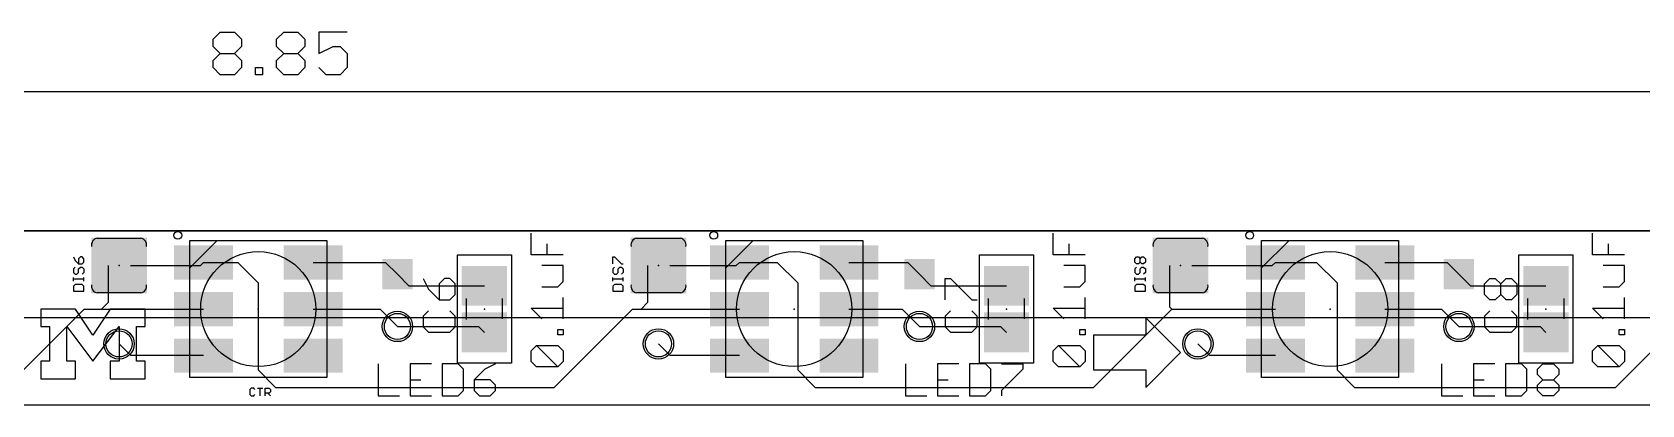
# Model space of a CAD drawing. Extents: x -0.34 to 8.85, y -0.2 to 0.55.
# Drawn here: x 4.075 to 6.388, y 0 to 0.535 of the extents above; entities that cross this region are included whole.
import ezdxf

# ---------------------------------------------------------------- set-up
doc = ezdxf.new("R2010")
doc.units = 0
for name, color, linetype in [('1', 22, 'CONTINUOUS'), ('16', 175, 'CONTINUOUS'), ('18', 82, 'CONTINUOUS'), ('19', 53, 'CONTINUOUS'), ('20', 7, 'CONTINUOUS'), ('21', 253, 'CONTINUOUS'), ('23', 7, 'CONTINUOUS'), ('25', 253, 'CONTINUOUS'), ('27', 253, 'CONTINUOUS'), ('29', 253, 'CONTINUOUS'), ('31', 253, 'CONTINUOUS'), ('39', 22, 'CONTINUOUS'), ('51', 253, 'CONTINUOUS')]:
    doc.layers.add(name, color=color, linetype=linetype)

# ---------------------------------------------------------------- blocks, each defined once
blk = doc.blocks.new('RECT')
blk.add_solid([(-0.5, -0.5), (0.5, -0.5), (-0.5, 0.5), (0.5, 0.5)])
blk = doc.blocks.new('SQUAREV')
blk.add_solid([(-0.5, -0.5), (0.5, -0.5), (-0.5, 0.5), (0.5, 0.5)])
blk = doc.blocks.new('ROUNDV')
blk.add_circle((0, 0), 0.5)

msp = doc.modelspace()

# ---------------------------------------------------------------- linework, layer by layer
at = {"layer": '1'}
for p, q in [((4.184217, 0.2), (4.184217, 0.146717)), ((4.216248, 0.2), (4.316831, 0.2)), ((4.316831, 0.2), (4.32126, 0.204429)), ((4.32126, 0.204429), (4.370571, 0.204429)), ((4.370571, 0.204429), (4.4, 0.175)), ((4.47874, 0.204429), (4.583071, 0.204429)), ((4.583071, 0.204429), (4.6, 0.1875)), ((4.6, 0.1875), (4.616535, 0.170965)), ((4.959217, 0.2), (4.959217, 0.146717)), ((4.991248, 0.2), (5.086831, 0.2)), ((5.086831, 0.2), (5.09126, 0.204429)), ((5.09126, 0.204429), (5.145571, 0.204429)), ((5.145571, 0.204429), (5.175, 0.175)), ((5.24874, 0.204429), (5.333071, 0.204429)), ((5.333071, 0.204429), (5.35, 0.1875)), ((5.35, 0.1875), (5.366535, 0.170965)), ((5.709217, 0.2), (5.709217, 0.140783)), ((5.741248, 0.2), (5.856831, 0.2)), ((5.856831, 0.2), (5.86126, 0.204429)), ((5.86126, 0.204429), (5.920571, 0.204429)), ((5.920571, 0.204429), (5.95, 0.175)), ((6.01874, 0.204429), (6.108071, 0.204429)), ((6.108071, 0.204429), (6.125, 0.1875)), ((6.125, 0.1875), (6.141535, 0.170965)), ((4.4, 0.175), (4.4, 0.05)), ((4.616535, 0.170965), (4.725, 0.170965)), ((5.175, 0.175), (5.175, 0.05)), ((5.366535, 0.170965), (5.475, 0.170965)), ((5.95, 0.175), (5.95, 0.05)), ((6.141535, 0.170965), (6.25, 0.170965)), ((4.184217, 0.146717), (4.175, 0.1375)), ((4.959217, 0.146717), (4.95, 0.1375)), ((5.709217, 0.140783), (5.7125, 0.1375)), ((4.0375, 0.025), (4.15, 0.1375)), ((4.15, 0.1375), (4.175, 0.1375)), ((4.175, 0.1375), (4.32126, 0.1375)), ((4.47874, 0.1375), (4.575, 0.1375)), ((4.575, 0.1375), (4.6, 0.1125)), ((4.825, 0.025), (4.9375, 0.1375)), ((4.9375, 0.1375), (4.95, 0.1375)), ((4.95, 0.1375), (5.09126, 0.1375)), ((5.24874, 0.1375), (5.325, 0.1375)), ((5.325, 0.1375), (5.35, 0.1125)), ((5.6, 0.025), (5.7125, 0.1375)), ((5.7125, 0.1375), (5.86126, 0.1375)), ((6.01874, 0.1375), (6.1, 0.1375)), ((6.1, 0.1375), (6.125, 0.1125)), ((6.35, 0.025), (6.4625, 0.1375)), ((4.6, 0.1125), (4.716535, 0.1125)), ((4.716535, 0.1125), (4.725, 0.104035)), ((5.35, 0.1125), (5.466535, 0.1125)), ((5.466535, 0.1125), (5.475, 0.104035)), ((6.125, 0.1125), (6.241535, 0.1125)), ((6.241535, 0.1125), (6.25, 0.104035)), ((4.216929, 0.070571), (4.2, 0.0875)), ((4.32126, 0.070571), (4.216929, 0.070571)), ((4.991929, 0.070571), (4.975, 0.0875)), ((5.09126, 0.070571), (4.991929, 0.070571)), ((5.766929, 0.070571), (5.75, 0.0875)), ((5.86126, 0.070571), (5.766929, 0.070571)), ((4.4, 0.05), (4.425, 0.025)), ((5.175, 0.05), (5.2, 0.025)), ((5.95, 0.05), (5.975, 0.025)), ((4.425, 0.025), (4.825, 0.025)), ((5.2, 0.025), (5.6, 0.025)), ((5.975, 0.025), (6.35, 0.025))]:
    msp.add_line(p, q, dxfattribs=at)
at = {"layer": '16'}
for p, q in [((0, 0.25), (8.85, 0.25)), ((8.85, 0.125), (0, 0.125)), ((8.85, 0.125), (0, 0.125)), ((0, 0), (8.85, 0))]:
    msp.add_line(p, q, dxfattribs=at)
at = {"layer": '19'}
for p, q in [((4.335254, 0.524995), (4.34543, 0.53517)), ((4.34543, 0.53517), (4.36578, 0.53517)), ((4.36578, 0.53517), (4.375956, 0.524995)), ((4.426412, 0.524995), (4.436587, 0.53517)), ((4.436587, 0.53517), (4.456938, 0.53517)), ((4.456938, 0.53517), (4.467114, 0.524995)), ((4.527885, 0.53517), (4.487184, 0.53517)), ((4.487184, 0.53517), (4.487184, 0.504644)), ((4.335254, 0.51482), (4.335254, 0.524995)), ((4.34543, 0.504644), (4.335254, 0.51482)), ((4.375956, 0.51482), (4.36578, 0.504644)), ((4.375956, 0.524995), (4.375956, 0.51482)), ((4.426412, 0.51482), (4.426412, 0.524995)), ((4.436587, 0.504644), (4.426412, 0.51482)), ((4.467114, 0.51482), (4.456938, 0.504644)), ((4.467114, 0.524995), (4.467114, 0.51482)), ((4.487184, 0.504644), (4.507535, 0.51482)), ((4.507535, 0.51482), (4.51771, 0.51482)), ((4.51771, 0.51482), (4.527885, 0.504644)), ((4.335254, 0.494469), (4.34543, 0.504644)), ((4.335254, 0.484293), (4.335254, 0.494469)), ((4.34543, 0.504644), (4.36578, 0.504644)), ((4.36578, 0.504644), (4.375956, 0.494469)), ((4.375956, 0.494469), (4.375956, 0.484293)), ((4.426412, 0.494469), (4.436587, 0.504644)), ((4.426412, 0.484293), (4.426412, 0.494469)), ((4.436587, 0.504644), (4.456938, 0.504644)), ((4.456938, 0.504644), (4.467114, 0.494469)), ((4.467114, 0.494469), (4.467114, 0.484293)), ((4.527885, 0.504644), (4.527885, 0.484293)), ((4.34543, 0.474118), (4.335254, 0.484293)), ((4.36578, 0.474118), (4.34543, 0.474118)), ((4.375956, 0.484293), (4.36578, 0.474118)), ((4.396026, 0.474118), (4.396026, 0.484293)), ((4.396026, 0.484293), (4.406202, 0.484293)), ((4.406202, 0.474118), (4.396026, 0.474118)), ((4.406202, 0.484293), (4.406202, 0.474118)), ((4.436587, 0.474118), (4.426412, 0.484293)), ((4.456938, 0.474118), (4.436587, 0.474118)), ((4.467114, 0.484293), (4.456938, 0.474118)), ((4.497359, 0.474118), (4.487184, 0.484293)), ((4.51771, 0.474118), (4.497359, 0.474118)), ((4.527885, 0.484293), (4.51771, 0.474118)), ((0, 0.45), (8.85, 0.45))]:
    msp.add_line(p, q, dxfattribs=at)
at = {"layer": '20'}
for p, q in [((8.8, 0.25), (0.05, 0.25)), ((0.05, 0), (8.8, 0))]:
    msp.add_line(p, q, dxfattribs=at)
at = {"layer": '21'}
for p, q in [((4.168504, 0.23937), (4.231496, 0.23937)), ((4.301575, 0.196555), (4.301575, 0.235925)), ((4.301575, 0.235925), (4.340945, 0.235925)), ((4.340945, 0.235925), (4.301575, 0.196555)), ((4.340945, 0.235925), (4.498425, 0.235925)), ((4.498425, 0.235925), (4.498425, 0.039075)), ((4.943504, 0.23937), (5.006496, 0.23937)), ((5.071575, 0.196555), (5.071575, 0.235925)), ((5.071575, 0.235925), (5.110945, 0.235925)), ((5.110945, 0.235925), (5.071575, 0.196555)), ((5.110945, 0.235925), (5.268425, 0.235925)), ((5.268425, 0.235925), (5.268425, 0.039075)), ((5.693504, 0.23937), (5.756496, 0.23937)), ((5.841575, 0.196555), (5.841575, 0.235925)), ((5.841575, 0.235925), (5.880945, 0.235925)), ((5.880945, 0.235925), (5.841575, 0.196555)), ((5.880945, 0.235925), (6.038425, 0.235925)), ((6.038425, 0.235925), (6.038425, 0.039075)), ((4.301575, 0.039075), (4.301575, 0.196555)), ((5.071575, 0.039075), (5.071575, 0.196555)), ((5.841575, 0.039075), (5.841575, 0.196555)), ((4.231496, 0.16063), (4.168504, 0.16063)), ((5.006496, 0.16063), (4.943504, 0.16063)), ((5.756496, 0.16063), (5.693504, 0.16063)), ((4.498425, 0.039075), (4.301575, 0.039075)), ((5.268425, 0.039075), (5.071575, 0.039075)), ((6.038425, 0.039075), (5.841575, 0.039075))]:
    msp.add_line(p, q, dxfattribs=at)
for centre, radius in [((4.284488, 0.243327), 0.005567), ((5.054488, 0.243327), 0.005567), ((5.824488, 0.243327), 0.005567), ((4.4, 0.1375), 0.082677), ((5.17, 0.1375), 0.082677), ((5.94, 0.1375), 0.082677)]:
    msp.add_circle(centre, radius, dxfattribs=at)
for centre, radius, start, end in [((4.170469, 0.22953), 0.010034, 101.290827, 191.329037), ((4.229535, 0.229533), 0.010031, 348.651845, 78.72829), ((4.945469, 0.22953), 0.010034, 101.290827, 191.329037), ((5.004535, 0.229533), 0.010031, 348.651845, 78.72829), ((5.695469, 0.22953), 0.010034, 101.290827, 191.329037), ((5.754535, 0.229533), 0.010031, 348.651845, 78.72829), ((4.170469, 0.17047), 0.010034, 168.670963, 258.709173), ((4.229531, 0.17047), 0.010034, 281.290827, 11.329037), ((4.945469, 0.17047), 0.010034, 168.670963, 258.709173), ((5.004531, 0.17047), 0.010034, 281.290827, 11.329037), ((5.695469, 0.17047), 0.010034, 168.670963, 258.709173), ((5.754531, 0.17047), 0.010034, 281.290827, 11.329037)]:
    msp.add_arc(centre, radius, start, end, dxfattribs=at)
at = {"layer": '23'}
for p in [(4.2, 0.2), (4.975, 0.2), (5.725, 0.2), (4.4, 0.1375), (4.725, 0.1375), (5.17, 0.1375), (5.475, 0.1375), (5.94, 0.1375), (6.25, 0.1375)]:
    msp.add_point(p, dxfattribs=at)
at = {"layer": '25'}
for p, q in [((4.134487, 0.212295), (4.136989, 0.207291)), ((4.144496, 0.212295), (4.141994, 0.209793)), ((4.141994, 0.209793), (4.141994, 0.202287)), ((4.146998, 0.212295), (4.144496, 0.212295)), ((4.1495, 0.209793), (4.146998, 0.212295)), ((4.1495, 0.204789), (4.1495, 0.209793)), ((4.909487, 0.202287), (4.909487, 0.212295)), ((4.909487, 0.212295), (4.911989, 0.212295)), ((4.911989, 0.212295), (4.921998, 0.202287)), ((5.659487, 0.209793), (5.661989, 0.212295)), ((5.659487, 0.204789), (5.659487, 0.209793)), ((5.661989, 0.212295), (5.664492, 0.212295)), ((5.664492, 0.212295), (5.666994, 0.209793)), ((5.666994, 0.209793), (5.669496, 0.212295)), ((5.666994, 0.204789), (5.666994, 0.209793)), ((5.669496, 0.212295), (5.671998, 0.212295)), ((5.671998, 0.212295), (5.6745, 0.209793)), ((5.6745, 0.209793), (5.6745, 0.204789)), ((4.136989, 0.197563), (4.134487, 0.195061)), ((4.134487, 0.195061), (4.134487, 0.190056)), ((4.134487, 0.190056), (4.136989, 0.187554)), ((4.136989, 0.207291), (4.141994, 0.202287)), ((4.136989, 0.187554), (4.139492, 0.187554)), ((4.139492, 0.187554), (4.141994, 0.190056)), ((4.141994, 0.202287), (4.146998, 0.202287)), ((4.141994, 0.195061), (4.144496, 0.197563)), ((4.141994, 0.190056), (4.141994, 0.195061)), ((4.144496, 0.197563), (4.146998, 0.197563)), ((4.146998, 0.202287), (4.1495, 0.204789)), ((4.146998, 0.197563), (4.1495, 0.195061)), ((4.1495, 0.190056), (4.146998, 0.187554)), ((4.1495, 0.195061), (4.1495, 0.190056)), ((4.911989, 0.197563), (4.909487, 0.195061)), ((4.909487, 0.195061), (4.909487, 0.190056)), ((4.909487, 0.190056), (4.911989, 0.187554)), ((4.911989, 0.187554), (4.914492, 0.187554)), ((4.914492, 0.187554), (4.916994, 0.190056)), ((4.916994, 0.195061), (4.919496, 0.197563)), ((4.916994, 0.190056), (4.916994, 0.195061)), ((4.919496, 0.197563), (4.921998, 0.197563)), ((4.921998, 0.202287), (4.9245, 0.202287)), ((4.921998, 0.197563), (4.9245, 0.195061)), ((4.9245, 0.190056), (4.921998, 0.187554)), ((4.9245, 0.195061), (4.9245, 0.190056)), ((5.661989, 0.202287), (5.659487, 0.204789)), ((5.661989, 0.197563), (5.659487, 0.195061)), ((5.659487, 0.195061), (5.659487, 0.190056)), ((5.659487, 0.190056), (5.661989, 0.187554)), ((5.664492, 0.202287), (5.661989, 0.202287)), ((5.661989, 0.187554), (5.664492, 0.187554)), ((5.666994, 0.204789), (5.664492, 0.202287)), ((5.664492, 0.187554), (5.666994, 0.190056)), ((5.669496, 0.202287), (5.666994, 0.204789)), ((5.666994, 0.195061), (5.669496, 0.197563)), ((5.666994, 0.190056), (5.666994, 0.195061)), ((5.671998, 0.202287), (5.669496, 0.202287)), ((5.669496, 0.197563), (5.671998, 0.197563)), ((5.6745, 0.204789), (5.671998, 0.202287)), ((5.671998, 0.197563), (5.6745, 0.195061)), ((5.6745, 0.190056), (5.671998, 0.187554)), ((5.6745, 0.195061), (5.6745, 0.190056)), ((4.134487, 0.177733), (4.134487, 0.182737)), ((4.1495, 0.180235), (4.134487, 0.180235)), ((4.136989, 0.173008), (4.134487, 0.170506)), ((4.134487, 0.170506), (4.134487, 0.163)), ((4.134487, 0.163), (4.1495, 0.163)), ((4.146998, 0.173008), (4.136989, 0.173008)), ((4.1495, 0.170506), (4.146998, 0.173008)), ((4.1495, 0.177733), (4.1495, 0.182737)), ((4.1495, 0.163), (4.1495, 0.170506)), ((4.636961, 0.181232), (4.644634, 0.165886)), ((4.644634, 0.165886), (4.65998, 0.150539)), ((4.667654, 0.181232), (4.65998, 0.173559)), ((4.65998, 0.173559), (4.65998, 0.150539)), ((4.675327, 0.181232), (4.667654, 0.181232)), ((4.683, 0.173559), (4.675327, 0.181232)), ((4.683, 0.158212), (4.683, 0.173559)), ((4.909487, 0.177733), (4.909487, 0.182737)), ((4.9245, 0.180235), (4.909487, 0.180235)), ((4.911989, 0.173008), (4.909487, 0.170506)), ((4.909487, 0.170506), (4.909487, 0.163)), ((4.909487, 0.163), (4.9245, 0.163)), ((4.921998, 0.173008), (4.911989, 0.173008)), ((4.9245, 0.170506), (4.921998, 0.173008)), ((4.9245, 0.177733), (4.9245, 0.182737)), ((4.9245, 0.163), (4.9245, 0.170506)), ((5.386961, 0.150539), (5.386961, 0.181232)), ((5.386961, 0.181232), (5.394634, 0.181232)), ((5.394634, 0.181232), (5.425327, 0.150539)), ((5.659487, 0.177733), (5.659487, 0.182737)), ((5.6745, 0.180235), (5.659487, 0.180235)), ((5.661989, 0.173008), (5.659487, 0.170506)), ((5.659487, 0.170506), (5.659487, 0.163)), ((5.659487, 0.163), (5.6745, 0.163)), ((5.671998, 0.173008), (5.661989, 0.173008)), ((5.6745, 0.170506), (5.671998, 0.173008)), ((5.6745, 0.177733), (5.6745, 0.182737)), ((5.6745, 0.163), (5.6745, 0.170506)), ((6.161961, 0.173559), (6.169634, 0.181232)), ((6.161961, 0.158212), (6.161961, 0.173559)), ((6.169634, 0.181232), (6.177307, 0.181232)), ((6.177307, 0.181232), (6.18498, 0.173559)), ((6.18498, 0.173559), (6.192654, 0.181232)), ((6.18498, 0.158212), (6.18498, 0.173559)), ((6.192654, 0.181232), (6.200327, 0.181232)), ((6.200327, 0.181232), (6.208, 0.173559)), ((6.208, 0.173559), (6.208, 0.158212)), ((4.65998, 0.150539), (4.675327, 0.150539)), ((4.675327, 0.150539), (4.683, 0.158212)), ((5.425327, 0.150539), (5.433, 0.150539)), ((6.169634, 0.150539), (6.161961, 0.158212)), ((6.177307, 0.150539), (6.169634, 0.150539)), ((6.18498, 0.158212), (6.177307, 0.150539)), ((6.192654, 0.150539), (6.18498, 0.158212)), ((6.200327, 0.150539), (6.192654, 0.150539)), ((6.208, 0.158212), (6.200327, 0.150539)), ((4.1375, 0.1375), (4.0875, 0.1375)), ((4.0875, 0.1375), (4.0875, 0.1125)), ((4.1375, 0.1375), (4.0875, 0.1375)), ((4.0875, 0.1375), (4.0875, 0.1125)), ((4.1625, 0.1), (4.1375, 0.1375)), ((4.1625, 0.1), (4.1375, 0.1375)), ((4.1875, 0.1375), (4.1625, 0.1)), ((4.1875, 0.1375), (4.1625, 0.1)), ((4.2375, 0.1375), (4.1875, 0.1375)), ((4.2375, 0.1375), (4.1875, 0.1375)), ((4.2375, 0.1125), (4.2375, 0.1375)), ((4.2375, 0.1125), (4.2375, 0.1375)), ((4.644634, 0.135193), (4.636961, 0.12752)), ((4.636961, 0.12752), (4.636961, 0.112173)), ((4.683, 0.12752), (4.675327, 0.135193)), ((4.683, 0.112173), (4.683, 0.12752)), ((5.394634, 0.135193), (5.386961, 0.12752)), ((5.386961, 0.12752), (5.386961, 0.112173)), ((5.433, 0.12752), (5.425327, 0.135193)), ((5.433, 0.112173), (5.433, 0.12752)), ((5.725, 0.075), (5.675, 0.125)), ((5.675, 0.125), (5.675, 0.1)), ((6.169634, 0.135193), (6.161961, 0.12752)), ((6.161961, 0.12752), (6.161961, 0.112173)), ((6.208, 0.12752), (6.200327, 0.135193)), ((6.208, 0.112173), (6.208, 0.12752)), ((4.0875, 0.1125), (4.1, 0.1125)), ((4.0875, 0.1125), (4.1, 0.1125)), ((4.1, 0.1125), (4.1, 0.0625)), ((4.1, 0.1125), (4.1, 0.0625)), ((4.125, 0.0625), (4.125, 0.1125)), ((4.125, 0.1125), (4.1625, 0.0625)), ((4.125, 0.0625), (4.125, 0.1125)), ((4.125, 0.1125), (4.1625, 0.0625)), ((4.1625, 0.0625), (4.2, 0.1125)), ((4.1625, 0.0625), (4.2, 0.1125)), ((4.2, 0.1125), (4.2, 0.0625)), ((4.2, 0.1125), (4.2, 0.0625)), ((4.225, 0.0625), (4.225, 0.1125)), ((4.225, 0.1125), (4.2375, 0.1125)), ((4.225, 0.0625), (4.225, 0.1125)), ((4.225, 0.1125), (4.2375, 0.1125)), ((4.636961, 0.112173), (4.644634, 0.1045)), ((4.644634, 0.1045), (4.675327, 0.1045)), ((4.675327, 0.1045), (4.683, 0.112173)), ((5.386961, 0.112173), (5.394634, 0.1045)), ((5.394634, 0.1045), (5.425327, 0.1045)), ((5.425327, 0.1045), (5.433, 0.112173)), ((5.6, 0.1), (5.6, 0.05)), ((5.675, 0.1), (5.6, 0.1)), ((6.161961, 0.112173), (6.169634, 0.1045)), ((6.169634, 0.1045), (6.200327, 0.1045)), ((6.200327, 0.1045), (6.208, 0.112173)), ((5.675, 0.025), (5.725, 0.075)), ((4.1, 0.0625), (4.0875, 0.0625)), ((4.0875, 0.0625), (4.0875, 0.0375)), ((4.1, 0.0625), (4.0875, 0.0625)), ((4.0875, 0.0625), (4.0875, 0.0375)), ((4.1375, 0.0625), (4.125, 0.0625)), ((4.1375, 0.0625), (4.125, 0.0625)), ((4.1375, 0.0375), (4.1375, 0.0625)), ((4.1375, 0.0375), (4.1375, 0.0625)), ((4.2, 0.0625), (4.1875, 0.0625)), ((4.1875, 0.0625), (4.1875, 0.0375)), ((4.2, 0.0625), (4.1875, 0.0625)), ((4.1875, 0.0625), (4.1875, 0.0375)), ((4.2375, 0.0625), (4.225, 0.0625)), ((4.2375, 0.0625), (4.225, 0.0625)), ((4.2375, 0.0375), (4.2375, 0.0625)), ((4.2375, 0.0375), (4.2375, 0.0625)), ((4.572272, 0.058866), (4.572272, 0.012827)), ((4.649004, 0.058866), (4.618311, 0.058866)), ((4.618311, 0.058866), (4.618311, 0.012827)), ((4.66435, 0.058866), (4.66435, 0.012827)), ((4.68737, 0.058866), (4.66435, 0.058866)), ((4.695043, 0.051193), (4.68737, 0.058866)), ((4.695043, 0.0205), (4.695043, 0.051193)), ((4.725736, 0.051193), (4.71039, 0.035846)), ((4.741082, 0.058866), (4.725736, 0.051193)), ((5.329772, 0.058866), (5.329772, 0.012827)), ((5.406504, 0.058866), (5.375811, 0.058866)), ((5.375811, 0.058866), (5.375811, 0.012827)), ((5.42185, 0.058866), (5.42185, 0.012827)), ((5.44487, 0.058866), (5.42185, 0.058866)), ((5.452543, 0.051193), (5.44487, 0.058866)), ((5.452543, 0.0205), (5.452543, 0.051193)), ((5.46789, 0.058866), (5.498582, 0.058866)), ((5.498582, 0.051193), (5.46789, 0.0205)), ((5.498582, 0.058866), (5.498582, 0.051193)), ((5.6, 0.05), (5.675, 0.05)), ((5.675, 0.05), (5.675, 0.025)), ((6.099772, 0.058866), (6.099772, 0.012827)), ((6.176504, 0.058866), (6.145811, 0.058866)), ((6.145811, 0.058866), (6.145811, 0.012827)), ((6.19185, 0.058866), (6.19185, 0.012827)), ((6.21487, 0.058866), (6.19185, 0.058866)), ((6.222543, 0.051193), (6.21487, 0.058866)), ((6.222543, 0.0205), (6.222543, 0.051193)), ((6.23789, 0.051193), (6.245563, 0.058866)), ((6.23789, 0.04352), (6.23789, 0.051193)), ((6.245563, 0.058866), (6.260909, 0.058866)), ((6.260909, 0.058866), (6.268582, 0.051193)), ((6.268582, 0.051193), (6.268582, 0.04352)), ((4.0875, 0.0375), (4.1375, 0.0375)), ((4.0875, 0.0375), (4.1375, 0.0375)), ((4.1875, 0.0375), (4.2375, 0.0375)), ((4.1875, 0.0375), (4.2375, 0.0375)), ((4.389835, 0.024009), (4.388, 0.022174)), ((4.393505, 0.024009), (4.389835, 0.024009)), ((4.39534, 0.022174), (4.393505, 0.024009)), ((4.399049, 0.024009), (4.406389, 0.024009)), ((4.402719, 0.013), (4.402719, 0.024009)), ((4.410099, 0.013), (4.410099, 0.024009)), ((4.410099, 0.024009), (4.415603, 0.024009)), ((4.415603, 0.024009), (4.417438, 0.022174)), ((4.618311, 0.035846), (4.633657, 0.035846)), ((4.71039, 0.035846), (4.71039, 0.0205)), ((4.733409, 0.035846), (4.71039, 0.035846)), ((4.741082, 0.028173), (4.733409, 0.035846)), ((4.741082, 0.0205), (4.741082, 0.028173)), ((5.375811, 0.035846), (5.391157, 0.035846)), ((6.145811, 0.035846), (6.161157, 0.035846)), ((6.245563, 0.035846), (6.23789, 0.04352)), ((6.23789, 0.028173), (6.245563, 0.035846)), ((6.23789, 0.0205), (6.23789, 0.028173)), ((6.245563, 0.035846), (6.260909, 0.035846)), ((6.268582, 0.04352), (6.260909, 0.035846)), ((6.260909, 0.035846), (6.268582, 0.028173)), ((6.268582, 0.028173), (6.268582, 0.0205)), ((4.388, 0.022174), (4.388, 0.014835)), ((4.388, 0.014835), (4.389835, 0.013)), ((4.389835, 0.013), (4.393505, 0.013)), ((4.393505, 0.013), (4.39534, 0.014835)), ((4.415603, 0.01667), (4.410099, 0.01667)), ((4.413768, 0.01667), (4.417438, 0.013)), ((4.417438, 0.018505), (4.415603, 0.01667)), ((4.417438, 0.022174), (4.417438, 0.018505)), ((4.572272, 0.012827), (4.602965, 0.012827)), ((4.618311, 0.012827), (4.649004, 0.012827)), ((4.66435, 0.012827), (4.68737, 0.012827)), ((4.68737, 0.012827), (4.695043, 0.0205)), ((4.71039, 0.0205), (4.718063, 0.012827)), ((4.718063, 0.012827), (4.733409, 0.012827)), ((4.733409, 0.012827), (4.741082, 0.0205)), ((5.329772, 0.012827), (5.360465, 0.012827)), ((5.375811, 0.012827), (5.406504, 0.012827)), ((5.42185, 0.012827), (5.44487, 0.012827)), ((5.44487, 0.012827), (5.452543, 0.0205)), ((5.46789, 0.0205), (5.46789, 0.012827)), ((6.099772, 0.012827), (6.130465, 0.012827)), ((6.145811, 0.012827), (6.176504, 0.012827)), ((6.19185, 0.012827), (6.21487, 0.012827)), ((6.21487, 0.012827), (6.222543, 0.0205)), ((6.245563, 0.012827), (6.23789, 0.0205)), ((6.260909, 0.012827), (6.245563, 0.012827)), ((6.268582, 0.0205), (6.260909, 0.012827))]:
    msp.add_line(p, q, dxfattribs=at)
at = {"layer": '27'}
for p, q in [((4.791961, 0.215637), (4.791961, 0.24633)), ((5.541961, 0.215637), (5.541961, 0.24633)), ((6.316961, 0.215637), (6.316961, 0.24633)), ((4.838, 0.215637), (4.791961, 0.215637)), ((4.81498, 0.215637), (4.81498, 0.230984)), ((5.588, 0.215637), (5.541961, 0.215637)), ((5.56498, 0.215637), (5.56498, 0.230984)), ((6.363, 0.215637), (6.316961, 0.215637)), ((6.33998, 0.215637), (6.33998, 0.230984)), ((4.838, 0.200291), (4.807307, 0.200291)), ((4.838, 0.177271), (4.838, 0.200291)), ((5.588, 0.200291), (5.557307, 0.200291)), ((5.588, 0.177271), (5.588, 0.200291)), ((6.363, 0.200291), (6.332307, 0.200291)), ((6.363, 0.177271), (6.363, 0.200291)), ((4.807307, 0.169598), (4.830327, 0.169598)), ((4.830327, 0.169598), (4.838, 0.177271)), ((5.557307, 0.169598), (5.580327, 0.169598)), ((5.580327, 0.169598), (5.588, 0.177271)), ((6.332307, 0.169598), (6.355327, 0.169598)), ((6.355327, 0.169598), (6.363, 0.177271)), ((4.807307, 0.123559), (4.791961, 0.138905)), ((4.791961, 0.138905), (4.838, 0.138905)), ((4.838, 0.123559), (4.838, 0.154252)), ((5.557307, 0.123559), (5.541961, 0.138905)), ((5.541961, 0.138905), (5.588, 0.138905)), ((5.588, 0.123559), (5.588, 0.154252)), ((6.332307, 0.123559), (6.316961, 0.138905)), ((6.316961, 0.138905), (6.363, 0.138905)), ((6.363, 0.123559), (6.363, 0.154252)), ((4.830327, 0.100539), (4.830327, 0.108212)), ((4.830327, 0.108212), (4.838, 0.108212)), ((4.838, 0.100539), (4.830327, 0.100539)), ((4.838, 0.108212), (4.838, 0.100539)), ((5.580327, 0.100539), (5.580327, 0.108212)), ((5.580327, 0.108212), (5.588, 0.108212)), ((5.588, 0.100539), (5.580327, 0.100539)), ((5.588, 0.108212), (5.588, 0.100539)), ((6.355327, 0.100539), (6.355327, 0.108212)), ((6.355327, 0.108212), (6.363, 0.108212)), ((6.363, 0.100539), (6.355327, 0.100539)), ((6.363, 0.108212), (6.363, 0.100539)), ((4.791961, 0.07752), (4.799634, 0.085193)), ((4.791961, 0.062173), (4.791961, 0.07752)), ((4.799634, 0.085193), (4.830327, 0.085193)), ((4.830327, 0.0545), (4.799634, 0.085193)), ((4.830327, 0.085193), (4.838, 0.07752)), ((4.838, 0.07752), (4.838, 0.062173)), ((5.541961, 0.07752), (5.549634, 0.085193)), ((5.541961, 0.062173), (5.541961, 0.07752)), ((5.549634, 0.085193), (5.580327, 0.085193)), ((5.580327, 0.0545), (5.549634, 0.085193)), ((5.580327, 0.085193), (5.588, 0.07752)), ((5.588, 0.07752), (5.588, 0.062173)), ((6.316961, 0.07752), (6.324634, 0.085193)), ((6.316961, 0.062173), (6.316961, 0.07752)), ((6.324634, 0.085193), (6.355327, 0.085193)), ((6.355327, 0.0545), (6.324634, 0.085193)), ((6.355327, 0.085193), (6.363, 0.07752)), ((6.363, 0.07752), (6.363, 0.062173)), ((4.799634, 0.0545), (4.791961, 0.062173)), ((4.830327, 0.0545), (4.799634, 0.0545)), ((4.838, 0.062173), (4.830327, 0.0545)), ((5.549634, 0.0545), (5.541961, 0.062173)), ((5.580327, 0.0545), (5.549634, 0.0545)), ((5.588, 0.062173), (5.580327, 0.0545)), ((6.324634, 0.0545), (6.316961, 0.062173)), ((6.355327, 0.0545), (6.324634, 0.0545)), ((6.363, 0.062173), (6.355327, 0.0545))]:
    msp.add_line(p, q, dxfattribs=at)
at = {"layer": '39'}
for p, q in [((4.686299, 0.059823), (4.686299, 0.215177)), ((4.686299, 0.215177), (4.763701, 0.215177)), ((4.763701, 0.215177), (4.763701, 0.059823)), ((5.436299, 0.059823), (5.436299, 0.215177)), ((5.436299, 0.215177), (5.513701, 0.215177)), ((5.513701, 0.215177), (5.513701, 0.059823)), ((6.211299, 0.059823), (6.211299, 0.215177)), ((6.211299, 0.215177), (6.288701, 0.215177)), ((6.288701, 0.215177), (6.288701, 0.059823)), ((4.763701, 0.059823), (4.686299, 0.059823)), ((5.513701, 0.059823), (5.436299, 0.059823)), ((6.288701, 0.059823), (6.211299, 0.059823))]:
    msp.add_line(p, q, dxfattribs=at)
at = {"layer": '51'}
for p, q in [((4.699016, 0.1225), (4.699016, 0.1525)), ((4.750984, 0.123484), (4.750984, 0.1525)), ((5.449016, 0.1225), (5.449016, 0.1525)), ((5.500984, 0.123484), (5.500984, 0.1525)), ((6.224016, 0.1225), (6.224016, 0.1525)), ((6.275984, 0.123484), (6.275984, 0.1525))]:
    msp.add_line(p, q, dxfattribs=at)

# ---------------------------------------------------------------- block references
at = {"layer": '1'}
for p, xscale, yscale, rotation in [((4.184217, 0.2), 0.025, 0.05, 180), ((4.32126, 0.204429), 0.07874, 0.043307, 180), ((4.47874, 0.204429), 0.07874, 0.043307, 180), ((4.959217, 0.2), 0.025, 0.05, 180), ((5.09126, 0.204429), 0.07874, 0.043307, 180), ((5.24874, 0.204429), 0.07874, 0.043307, 180), ((5.709217, 0.2), 0.025, 0.05, 180), ((5.86126, 0.204429), 0.07874, 0.043307, 180), ((6.01874, 0.204429), 0.07874, 0.043307, 180), ((4.725, 0.170965), 0.051181, 0.059055, 90), ((5.475, 0.170965), 0.051181, 0.059055, 90), ((6.25, 0.170965), 0.051181, 0.059055, 90), ((4.32126, 0.1375), 0.07874, 0.043307, 180), ((4.47874, 0.1375), 0.07874, 0.043307, 180), ((5.09126, 0.1375), 0.07874, 0.043307, 180), ((5.24874, 0.1375), 0.07874, 0.043307, 180), ((5.86126, 0.1375), 0.07874, 0.043307, 180), ((6.01874, 0.1375), 0.07874, 0.043307, 180), ((4.725, 0.104035), 0.051181, 0.059055, 90), ((5.475, 0.104035), 0.051181, 0.059055, 90), ((6.25, 0.104035), 0.051181, 0.059055, 90), ((4.32126, 0.070571), 0.07874, 0.043307, 180), ((4.47874, 0.070571), 0.07874, 0.043307, 180), ((5.09126, 0.070571), 0.07874, 0.043307, 180), ((5.24874, 0.070571), 0.07874, 0.043307, 180), ((5.86126, 0.070571), 0.07874, 0.043307, 180), ((6.01874, 0.070571), 0.07874, 0.043307, 180)]:
    msp.add_blockref('RECT', p, dxfattribs=dict(at, xscale=xscale, yscale=yscale, rotation=rotation))
at = {"layer": '1', "xscale": 0.025, "yscale": 0.05}
for p in [(4.216248, 0.2), (4.991248, 0.2), (5.741248, 0.2)]:
    msp.add_blockref('RECT', p, dxfattribs=at)
at = {"layer": '18', "xscale": 0.037622, "yscale": 0.037622}
for name, p in [('SQUAREV', (4.6, 0.1875)), ('SQUAREV', (4.6, 0.1875)), ('SQUAREV', (5.35, 0.1875)), ('SQUAREV', (5.35, 0.1875)), ('SQUAREV', (6.125, 0.1875)), ('SQUAREV', (6.125, 0.1875)), ('ROUNDV', (4.6, 0.1125)), ('ROUNDV', (4.6, 0.1125)), ('ROUNDV', (5.35, 0.1125)), ('ROUNDV', (5.35, 0.1125)), ('ROUNDV', (6.125, 0.1125)), ('ROUNDV', (6.125, 0.1125)), ('ROUNDV', (4.2, 0.0875)), ('ROUNDV', (4.2, 0.0875)), ('ROUNDV', (4.975, 0.0875)), ('ROUNDV', (4.975, 0.0875)), ('ROUNDV', (5.75, 0.0875)), ('ROUNDV', (5.75, 0.0875))]:
    msp.add_blockref(name, p, dxfattribs=at)
at = {"layer": '29'}
for p, xscale, yscale, rotation in [((4.184217, 0.2), 0.031, 0.056, 180), ((4.32126, 0.204429), 0.08474, 0.049307, 180), ((4.47874, 0.204429), 0.08474, 0.049307, 180), ((4.959217, 0.2), 0.031, 0.056, 180), ((5.09126, 0.204429), 0.08474, 0.049307, 180), ((5.24874, 0.204429), 0.08474, 0.049307, 180), ((5.709217, 0.2), 0.031, 0.056, 180), ((5.86126, 0.204429), 0.08474, 0.049307, 180), ((6.01874, 0.204429), 0.08474, 0.049307, 180), ((4.725, 0.170965), 0.057181, 0.065055, 90), ((5.475, 0.170965), 0.057181, 0.065055, 90), ((6.25, 0.170965), 0.057181, 0.065055, 90), ((4.32126, 0.1375), 0.08474, 0.049307, 180), ((4.47874, 0.1375), 0.08474, 0.049307, 180), ((5.09126, 0.1375), 0.08474, 0.049307, 180), ((5.24874, 0.1375), 0.08474, 0.049307, 180), ((5.86126, 0.1375), 0.08474, 0.049307, 180), ((6.01874, 0.1375), 0.08474, 0.049307, 180), ((4.725, 0.104035), 0.057181, 0.065055, 90), ((5.475, 0.104035), 0.057181, 0.065055, 90), ((6.25, 0.104035), 0.057181, 0.065055, 90), ((4.32126, 0.070571), 0.08474, 0.049307, 180), ((4.47874, 0.070571), 0.08474, 0.049307, 180), ((5.09126, 0.070571), 0.08474, 0.049307, 180), ((5.24874, 0.070571), 0.08474, 0.049307, 180), ((5.86126, 0.070571), 0.08474, 0.049307, 180), ((6.01874, 0.070571), 0.08474, 0.049307, 180)]:
    msp.add_blockref('RECT', p, dxfattribs=dict(at, xscale=xscale, yscale=yscale, rotation=rotation))
for name, p, xscale, yscale in [('RECT', (4.216248, 0.2), 0.031, 0.056), ('SQUAREV', (4.6, 0.1875), 0.043622, 0.043622), ('RECT', (4.991248, 0.2), 0.031, 0.056), ('SQUAREV', (5.35, 0.1875), 0.043622, 0.043622), ('RECT', (5.741248, 0.2), 0.031, 0.056), ('SQUAREV', (6.125, 0.1875), 0.043622, 0.043622), ('ROUNDV', (4.6, 0.1125), 0.043622, 0.043622), ('ROUNDV', (5.35, 0.1125), 0.043622, 0.043622), ('ROUNDV', (6.125, 0.1125), 0.043622, 0.043622), ('ROUNDV', (4.2, 0.0875), 0.043622, 0.043622), ('ROUNDV', (4.975, 0.0875), 0.043622, 0.043622), ('ROUNDV', (5.75, 0.0875), 0.043622, 0.043622)]:
    msp.add_blockref(name, p, dxfattribs=dict(at, xscale=xscale, yscale=yscale))
at = {"layer": '31', "xscale": 0.08, "yscale": 0.08}
for p in [(4.2, 0.2), (4.975, 0.2), (5.725, 0.2)]:
    msp.add_blockref('RECT', p, dxfattribs=at)
at = {"layer": '31'}
for p, xscale, yscale, rotation in [((4.32126, 0.204429), 0.07874, 0.043307, 180), ((4.47874, 0.204429), 0.07874, 0.043307, 180), ((5.09126, 0.204429), 0.07874, 0.043307, 180), ((5.24874, 0.204429), 0.07874, 0.043307, 180), ((5.86126, 0.204429), 0.07874, 0.043307, 180), ((6.01874, 0.204429), 0.07874, 0.043307, 180), ((4.725, 0.170965), 0.051181, 0.059055, 90), ((5.475, 0.170965), 0.051181, 0.059055, 90), ((6.25, 0.170965), 0.051181, 0.059055, 90), ((4.32126, 0.1375), 0.07874, 0.043307, 180), ((4.47874, 0.1375), 0.07874, 0.043307, 180), ((5.09126, 0.1375), 0.07874, 0.043307, 180), ((5.24874, 0.1375), 0.07874, 0.043307, 180), ((5.86126, 0.1375), 0.07874, 0.043307, 180), ((6.01874, 0.1375), 0.07874, 0.043307, 180), ((4.725, 0.104035), 0.051181, 0.059055, 90), ((5.475, 0.104035), 0.051181, 0.059055, 90), ((6.25, 0.104035), 0.051181, 0.059055, 90), ((4.32126, 0.070571), 0.07874, 0.043307, 180), ((4.47874, 0.070571), 0.07874, 0.043307, 180), ((5.09126, 0.070571), 0.07874, 0.043307, 180), ((5.24874, 0.070571), 0.07874, 0.043307, 180), ((5.86126, 0.070571), 0.07874, 0.043307, 180), ((6.01874, 0.070571), 0.07874, 0.043307, 180)]:
    msp.add_blockref('RECT', p, dxfattribs=dict(at, xscale=xscale, yscale=yscale, rotation=rotation))
at = {"layer": '51', "xscale": 0.029531, "yscale": 0.057091, "rotation": 90}
for p in [(4.724955, 0.166266), (5.474955, 0.166266), (6.249955, 0.166266), (4.724955, 0.109266), (5.474955, 0.109266), (6.249955, 0.109266)]:
    msp.add_blockref('RECT', p, dxfattribs=at)

doc.saveas('drawing.dxf')
